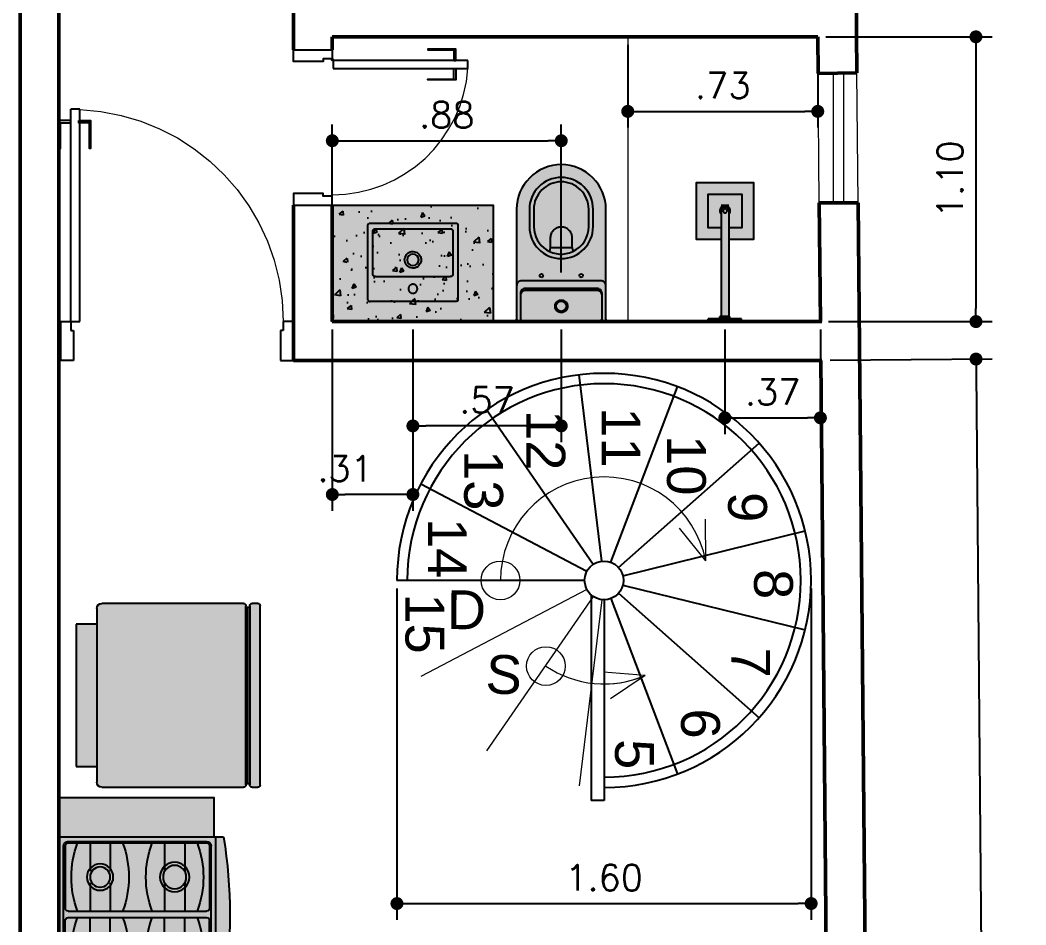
# Model space of a CAD drawing. Header units: millimetres. Extents: x -4763 to 645, y -25 to 217.
# Drawn here: x -43.322 to -39.437, y 50.9 to 54.396 of the extents above; entities that cross this region are included whole.
import ezdxf

# ---------------------------------------------------------------- set-up
doc = ezdxf.new("R2010")
doc.units = ezdxf.units.MM
doc.header["$LTSCALE"] = 0.5
doc.header["$PDMODE"] = 3
for name, pattern in [('CACHE', [0.24, 0.12, -0.12]), ('CONTINU', [0]), ('DASHED', [15, 12, -3]), ('DASHSPACE', [30, 12, -18]), ('HIDDEN', [0.375, 0.25, -0.125]), ('HIDDEN2', [4.7625, 3.175, -1.5875])]:
    doc.linetypes.add(name, pattern=pattern)
for name, color, linetype, lineweight in [('A-TRACEJADO', 251, 'HIDDEN2', 18), ('AI-Hatch equip coz', 255, 'Continuous', 0), ('AI-Hatch equip san', 255, 'Continuous', 0), ('Alvenaria-alta', 5, 'Continuous', 50), ('ARQ cota externa', 1, 'Continuous', 15), ('ARQ Esquadria 2', 2, 'Continuous', 20), ('ARQ Esquadrias 1', 1, 'Continuous', 13), ('ARQ TEXTO 01', 250, 'Continuous', 18), ('ARQ_construir - vista', 10, 'Continuous', 15), ('ARQ_linha-nivel', 1, 'Continuous', 13), ('Linha-projeção', 8, 'HIDDEN', 15)]:
    doc.layers.add(name, color=color, linetype=linetype, lineweight=lineweight)
for name, color, linetype in [('AI-Equip coz', 1, 'Continuous'), ('AI-Equip san', 1, 'Continuous'), ('AI-Hatch mob', 254, 'Continuous'), ('ARQ escada', 2, 'Continuous'), ('DETALHE', 2, 'Continuous'), ('PORTAS', 2, 'Continuous')]:
    doc.layers.add(name, color=color, linetype=linetype)
doc.styles.add('ARIAL 15', font='arial.ttf', dxfattribs={"height": 0.15})
doc.styles.add('RS50', font='romans.shx', dxfattribs={"height": 0.1})
doc.dimstyles.new('Cota 50', dxfattribs={"dimscale": 0.05, "dimtxt": 0.1, "dimasz": 1, "dimexe": 1.25, "dimexo": 0.625, "dimgap": 1, "dimtad": 1, "dimzin": 4, "dimdsep": 46, "dimtxsty": 'RS50', "dimblk": 'DOT', "dimcen": 0.1, "dimclrd": 256, "dimclre": 256, "dimclrt": 256, "dimadec": 0, "dimazin": 0, "dimtfac": 1, "dimtix": 1, "dimtmove": 0, "dimatfit": 3, "dimldrblk": 'DOT', "dimfxl": 1.25, "dimarcsym": 0})

# ---------------------------------------------------------------- blocks, each defined once
blk = doc.blocks.new('*U59')
at = {"layer": 'AI-Hatch mob', "true_color": 0xe1d8b7}
blk.add_hatch(color=254, dxfattribs=at).paths.add_polyline_path([(0, 0), (0.4486, 0), (0.4486, 0.6226), (0, 0.6226)])
at = {"layer": 'AI-Hatch mob', "true_color": 0xa79e70}
h = blk.add_hatch(dxfattribs=at)
h.set_pattern_fill('AR-CONC', color=33, scale=0.001, style=0)
h.set_pattern_definition([(50, (-0.55136, 0.02256), (0.182185, -0.01594), [0.01905, -0.20955]), (355, (-0.55136, 0.02256), (-0.035243, 0.191057), [0.01524, -0.16764]), (100.451, (-0.53618, 0.02123), (0.146943, 0.175117), [0.01619, -0.17809]), (46.184, (-0.55136, 0.07336), (0.27108, -0.042042), [0.028575, -0.314325]), (96.636, (-0.52877, 0.06986), (0.237404, 0.247426), [0.024285, -0.267135]), (351.184, (-0.55136, 0.07336), (0.237405, 0.247425), [0.02286, -0.25146]), (21, (-0.52596, 0.06066), (0.151615, -0.102266), [0.01905, -0.20955]), (326, (-0.52596, 0.06066), (0.061802, 0.184188), [0.01524, -0.16764]), (71.451, (-0.51333, 0.05214), (0.213416, 0.081923), [0.01619, -0.17809]), (37.5, (-0.55136, 0.02256), (0.0030886, 0.084555), [0, -0.165608, 0, -0.17018, 0, -0.168275]), (7.5, (-0.55136, 0.02256), (0.06682, 0.1001806), [0, -0.097028, 0, -0.161798, 0, -0.064135]), (327.5, (-0.608, 0.02256), (0.1355906, -0.0057287), [0, -0.0635, 0, -0.19812, 0, -0.26289]), (317.5, (-0.6334, 0.02256), (0.148129, 0.025426), [0, -0.08255, 0, -0.131572, 0, -0.18669])])
h.paths.add_polyline_path([(0, 0.6226), (0, 0), (0.4486, 0), (0.4486, 0.6226)])
blk.add_lwpolyline([(0, 0.6226), (0.4486, 0.6226), (0.4486, 0), (0, 0)], close=True)
blk = doc.blocks.new('P60E')
at = {"layer": 'A-TRACEJADO'}
blk.add_arc((0.035, 0.15), 0.5254, 0, 85.9337, dxfattribs=at)
at = {"layer": 'DETALHE', "color": 2}
for p, q in [((0.0414, 0.673), (0.0414, 0.1527)), ((0.0723, 0.673), (0.0414, 0.673)), ((0.0723, 0.1527), (0.0723, 0.673)), ((0.0414, 0.1527), (0.0723, 0.1527))]:
    blk.add_line(p, q, dxfattribs=at)
at = {"layer": 'DETALHE', "color": 1}
for points in [[(0.0414, 0.6271), (-0.0028, 0.6271), (-0.0028, 0.519), (0.0005, 0.519), (0.0005, 0.6191), (0.0414, 0.6191)], [(0.0723, 0.6271), (0.1165, 0.6271), (0.1165, 0.519), (0.1132, 0.519), (0.1132, 0.6191), (0.0723, 0.6191)]]:
    blk.add_lwpolyline(points, close=True, dxfattribs=at)
at = {"layer": 'DETALHE', "color": 2}
for points in [[(0, 0.15), (0.035, 0.15), (0.035, 0.115), (0.045, 0.115), (0.045, 0), (0, 0)], [(0.6, 0.15), (0.565, 0.15), (0.565, 0.115), (0.555, 0.115), (0.555, 0), (0.6, 0)]]:
    blk.add_lwpolyline(points, close=True, dxfattribs=at)
blk.add_circle((0.0383, 0.15), 0.00326, dxfattribs=at)
blk = doc.blocks.new('P80')
at = {"layer": 'DETALHE', "color": 1}
for points in [[(-0.0713, 0.9263), (-0.1155, 0.9263), (-0.1155, 0.8182), (-0.1122, 0.8182), (-0.1122, 0.9183), (-0.0713, 0.9183)], [(-0.0404, 0.9263), (0.0037, 0.9263), (0.0037, 0.8182), (0.0005, 0.8182), (0.0005, 0.9183), (-0.0404, 0.9183)]]:
    blk.add_lwpolyline(points, close=True, dxfattribs=at)
at = {"layer": 'Linha-projeção', "linetype": 'HIDDEN2'}
blk.add_arc((-0.04, 0.15), 0.82, 92.4441, 180, dxfattribs=at)
at = {"layer": 'PORTAS'}
for p, q in [((-0.075, 0.15), (-0.075, 0.97)), ((-0.075, 0.97), (-0.04, 0.97)), ((-0.04, 0.15), (-0.04, 0.97)), ((-0.9, 0.15), (-0.9, 0)), ((-0.9, 0.15), (-0.86, 0.15)), ((-0.86, 0.15), (-0.86, 0.115)), ((0, 0.15), (-0.075, 0.15)), ((0, 0.15), (-0.04, 0.15)), ((-0.04, 0.15), (-0.04, 0.115)), ((0, 0.15), (0, 0)), ((-0.86, 0.115), (-0.85, 0.115)), ((-0.85, 0.115), (-0.85, 0)), ((-0.04, 0.115), (-0.05, 0.115)), ((-0.05, 0.115), (-0.05, 0)), ((-0.85, 0), (-0.9, 0)), ((-0.05, 0), (0, 0))]:
    blk.add_line(p, q, dxfattribs=at)
blk = doc.blocks.new('BACIA CX ACOPLADA LINK CP230 - PLANTA')
at = {"layer": 'AI-Hatch equip san'}
h = blk.add_hatch(color=256, dxfattribs=at)
h.paths.add_polyline_path([(-0.1463, 0, 0.414214), (-0.1562, -0.0099), (-0.1562, -0.1021, 0.414214), (-0.1365, -0.1218), (0.1365, -0.1218, 0.414214), (0.1562, -0.1021), (0.1562, -0.0099, 0.414214), (0.1463, 0)], flags=17)
h.paths.add_polyline_path([(0, -0.035, -1), (0, -0.0833, -1)], flags=16)
h.paths.add_polyline_path([(0, -0.0394, -1), (0, -0.0789, -1)], flags=0)
h.paths.add_polyline_path([(-0.1725, -0.0099), (-0.1725, -0.4337, 0.414214), (0, -0.6062, 0.414214), (0.1725, -0.4337), (0.1725, 0), (0.1626, 0), (0.1562, 0), (0.1562, -0.0048, -0.135287), (0.1576, -0.0099), (0.1576, -0.108, -0.414214), (0.1378, -0.1277), (-0.1378, -0.1277, -0.414214), (-0.1576, -0.108), (-0.1576, -0.0099, -0.135287), (-0.1562, -0.0048), (-0.1562, 0), (-0.1626, 0, 0.414214)])
h.paths.add_polyline_path([(-0.0769, -0.1705, -1), (-0.0769, -0.1843, -1)], flags=16)
h.paths.add_polyline_path([(0.1232, -0.3667), (0.1232, -0.4337, -0.414214), (0, -0.5569, -0.414214), (-0.1232, -0.4337), (-0.1232, -0.3667, -1)], flags=16)
h.paths.add_polyline_path([(0.0448, -0.2707, -0.291349), (0.106, -0.3667), (0.106, -0.4337, -0.414214), (0, -0.5397, -0.414214), (-0.106, -0.4337), (-0.106, -0.3667, -0.548768)], flags=0)
h.paths.add_polyline_path([(-0.0422, -0.2859), (0.0422, -0.2859), (0.0422, -0.3273), (0.0415, -0.3329), (0.0398, -0.3386), (0.0376, -0.3432), (0.034, -0.349), (0.0287, -0.3546), (0.0236, -0.3584), (0.0182, -0.3613), (0.0131, -0.3632), (0.0062, -0.3649), (-0.0018, -0.3652), (-0.0083, -0.3645), (-0.0146, -0.3628), (-0.0218, -0.3595), (-0.0284, -0.3549), (-0.033, -0.3502), (-0.0367, -0.3451), (-0.04, -0.3382), (-0.0419, -0.3306), (-0.0422, -0.3248)], flags=0)
h.paths.add_polyline_path([(0.0769, -0.1705, -1), (0.0769, -0.1843, -1)], flags=16)
h.paths.add_polyline_path([(-0.0422, -0.2859), (-0.0422, -0.3248), (-0.042, -0.3286), (-0.0415, -0.3325), (-0.0405, -0.3363), (-0.0391, -0.34), (-0.0374, -0.3435), (-0.0364, -0.3452), (-0.0353, -0.3469), (-0.0342, -0.3485), (-0.0329, -0.3501), (-0.0316, -0.3516), (-0.0302, -0.3531), (-0.0299, -0.3533), (-0.0268, -0.356), (-0.0235, -0.3583), (-0.02, -0.3604), (-0.0162, -0.3621), (-0.0123, -0.3634), (-0.0103, -0.3639), (-0.0083, -0.3644), (-0.0062, -0.3647), (-0.0041, -0.365), (0, -0.3652), (0.0042, -0.365), (0.0083, -0.3644), (0.0123, -0.3634), (0.0143, -0.3628), (0.0162, -0.3621), (0.0181, -0.3613), (0.02, -0.3604), (0.0218, -0.3594), (0.0235, -0.3583), (0.0252, -0.3572), (0.0269, -0.3559), (0.0299, -0.3533), (0.0326, -0.3504), (0.0351, -0.3473), (0.0372, -0.3439), (0.0381, -0.3422), (0.039, -0.3404), (0.0397, -0.3385), (0.0404, -0.3367), (0.0409, -0.3348), (0.0414, -0.3329), (0.0417, -0.331), (0.042, -0.329), (0.0422, -0.3271), (0.0422, -0.3251), (0.0422, -0.3248), (0.0422, -0.2859)], flags=0)
for points in [[(-0.1365, -0.1218, -0.414214), (-0.1562, -0.1021), (-0.1562, -0.0099, -0.414214), (-0.1463, 0), (-0.1477, 0, 0.414214), (-0.1576, -0.0099), (-0.1576, -0.108, 0.414214), (-0.1378, -0.1277), (0.1378, -0.1277, 0.414214), (0.1576, -0.108), (0.1576, -0.0099, 0.414214), (0.1477, 0), (0.1463, 0, -0.414214), (0.1562, -0.0099), (0.1562, -0.1021, -0.414214), (0.1365, -0.1218)], [(-0.1232, -0.3667, -1), (0.1232, -0.3667), (0.1232, -0.4337, -0.414214), (0, -0.5569, -0.414214), (-0.1232, -0.4337)]]:
    blk.add_hatch(color=256, dxfattribs=at).paths.add_polyline_path(points)
h = blk.add_hatch(color=256, dxfattribs=at)
h.paths.add_polyline_path([(0, -0.0833, 1), (0, -0.035, 1)])
h.paths.add_polyline_path([(0, -0.0789, -1), (0, -0.0394, -1)], flags=16)
at = {"ltscale": 0.05}
blk.add_lwpolyline([(-0.1626, 0), (-0.1725, 0), (-0.1725, -0.0099)], dxfattribs=at)
for points in [[(0.1725, -0.0099, 0.414214), (0.1626, 0), (0.1725, 0), (0.1725, -0.4337, -0.414214), (0, -0.6062, -0.414214), (-0.1725, -0.4337), (-0.1725, -0.0099)], [(-0.1463, 0, 0.414214), (-0.1562, -0.0099), (-0.1562, -0.1021, 0.414214), (-0.1365, -0.1218), (0.1365, -0.1218, 0.414214), (0.1562, -0.1021), (0.1562, -0.0099, 0.414214), (0.1463, 0)], [(-0.1626, 0, 0.414214), (-0.1725, -0.0099)], [(0.1725, -0.138, -0.414214), (0.1528, -0.1577), (-0.1528, -0.1577, -0.414214), (-0.1725, -0.138)]]:
    blk.add_lwpolyline(points, format="xyb")
blk.add_lwpolyline([(-0.1626, 0), (0.1626, 0), (0.1562, 0), (0.1562, -0.0049)])
at = {"linetype": 'DASHED', "ltscale": 0.025}
blk.add_lwpolyline([(-0.1562, -0.0049), (-0.1562, 0), (-0.1626, 0)], dxfattribs=at)
at = {"ltscale": 0.497717}
blk.add_lwpolyline([(0.1477, 0, -0.414214), (0.1576, -0.0099), (0.1576, -0.108, -0.414214), (0.1378, -0.1277), (-0.1378, -0.1277, -0.414214), (-0.1576, -0.108), (-0.1576, -0.0099, -0.414214), (-0.1477, 0)], format="xyb", dxfattribs=at)
at = {"linetype": 'DASHED'}
blk.add_lwpolyline([(0, -0.035, 1), (0, -0.0833, 1)], format="xyb", close=True, dxfattribs=at)
for points in [[(0, -0.0394, 1), (0, -0.0789, 1)], [(-0.0769, -0.1705, 1), (-0.0769, -0.1843, 1)], [(0.0769, -0.1705, 1), (0.0769, -0.1843, 1)], [(0.0448, -0.2707, -0.291349), (0.106, -0.3667), (0.106, -0.4337, -0.414214), (0, -0.5397, -0.414214), (-0.106, -0.4337), (-0.106, -0.3667, -0.548768)]]:
    blk.add_lwpolyline(points, format="xyb", close=True)
at = {"ltscale": 0.339985}
blk.add_lwpolyline([(0.1232, -0.3667), (0.1232, -0.4337, -0.414214), (0, -0.5569, -0.414214), (-0.1232, -0.4337), (-0.1232, -0.3667, -1)], format="xyb", close=True, dxfattribs=at)
at = {"ltscale": 0.078146}
blk.add_lwpolyline([(-0.0422, -0.2859), (-0.0448, -0.2707)], dxfattribs=at)
at = {"ltscale": 0.078144}
blk.add_lwpolyline([(0.0422, -0.2859), (0.0448, -0.2707)], dxfattribs=at)
at = {"ltscale": 0.197277}
blk.add_lwpolyline([(0.0422, -0.2859), (0.0422, -0.3248), (0.0422, -0.3251), (0.0422, -0.3271), (0.042, -0.329), (0.0417, -0.331), (0.0414, -0.3329), (0.0409, -0.3348), (0.0404, -0.3367), (0.0397, -0.3385), (0.039, -0.3404), (0.0381, -0.3422), (0.0372, -0.3439), (0.0351, -0.3473), (0.0326, -0.3504), (0.0299, -0.3533), (0.0269, -0.3559), (0.0252, -0.3572), (0.0235, -0.3583), (0.0218, -0.3594), (0.02, -0.3604), (0.0181, -0.3613), (0.0162, -0.3621), (0.0143, -0.3628), (0.0123, -0.3634), (0.0083, -0.3644), (0.0042, -0.365), (0, -0.3652), (-0.0041, -0.365), (-0.0062, -0.3647), (-0.0083, -0.3644), (-0.0103, -0.3639), (-0.0123, -0.3634), (-0.0162, -0.3621), (-0.02, -0.3604), (-0.0235, -0.3583), (-0.0268, -0.356), (-0.0299, -0.3533), (-0.0302, -0.3531), (-0.0316, -0.3516), (-0.0329, -0.3501), (-0.0342, -0.3485), (-0.0353, -0.3469), (-0.0364, -0.3452), (-0.0374, -0.3435), (-0.0391, -0.34), (-0.0405, -0.3363), (-0.0415, -0.3325), (-0.042, -0.3286), (-0.0422, -0.3248), (-0.0422, -0.2859)], dxfattribs=at)
at = {"ltscale": 0.214268}
blk.add_lwpolyline([(-0.0422, -0.2859), (0.0422, -0.2859)], dxfattribs=at)
blk = doc.blocks.new('CHUVEIRO QUADRATTA 1992 C CT PL')
at = {"layer": 'AI-Hatch equip san'}
blk.add_hatch(color=256, dxfattribs=at).paths.add_polyline_path([(0.5378, 0.1109), (0.3176, 0.1109), (0.3176, -0.1093), (0.5378, -0.1093)])
at = {"layer": 'AI-Hatch equip san', "ltscale": 3}
blk.add_hatch(color=256, dxfattribs=at).paths.add_polyline_path([(0.01, -0.0205, -0.414214), (0.0115, -0.019), (0.0115, 0.019, -0.414214), (0.01, 0.0205)])
for p, q in [((0, 0.065), (0.01, 0.065)), ((0, 0.065), (0, -0.065)), ((0.01, 0.065), (0.01, -0.065)), ((0.0115, 0.019), (0.0115, -0.019)), ((0.0115, 0.019), (0.02, 0.019)), ((0.02, 0.019), (0.02, -0.019)), ((0.2698, 0.0158), (0.02, 0.0158)), ((0.4286, 0.0158), (0.2698, 0.0158)), ((0.4497, -0.0142), (0.4497, 0.0158)), ((0.0115, -0.019), (0.02, -0.019)), ((0.2698, -0.0142), (0.02, -0.0142)), ((0.4286, -0.0142), (0.2698, -0.0142)), ((0, -0.065), (0.01, -0.065))]:
    blk.add_line(p, q)
at = {"linetype": 'CONTINU'}
for points in [[(0.3176, -0.0142), (0.3176, -0.1093), (0.5378, -0.1093), (0.5378, 0.1109), (0.3176, 0.1109), (0.3176, 0.0158)], [(0.3626, -0.0142), (0.3626, -0.0642), (0.4928, -0.0642), (0.4928, 0.0659), (0.3626, 0.0659), (0.3626, 0.0158)]]:
    blk.add_lwpolyline(points, dxfattribs=at)
at = {"linetype": 'CACHE', "extrusion": (0, 0, -1)}
for points in [[(-0.4138, -0.0142, -0.188867), (-0.4277, -0.0196, -1), (-0.4277, 0.0212, -0.188867), (-0.4138, 0.0158, -0.188867)], [(-0.4168, -0.0142, -0.158247), (-0.4277, -0.0177, -1), (-0.4277, 0.0193, -0.158247), (-0.4168, 0.0158, -0.158247)], [(-0.4207, -0.0142, -0.108843), (-0.4277, -0.0157, -1), (-0.4277, 0.0173, -0.108843), (-0.4207, 0.0158, -0.108843)], [(-0.4268, -0.0142, -0.015104), (-0.4277, -0.0142, -1), (-0.4277, 0.0158, -0.015104), (-0.4268, 0.0158, -0.015104)]]:
    blk.add_lwpolyline(points, format="xyb", dxfattribs=at)
blk.add_lwpolyline([(-0.4277, 0.0086, -1), (-0.4277, -0.0069, -1)], format="xyb", close=True, dxfattribs=at)
for centre, start, end in [((0.0115, 0.0205), 180, 270), ((0.0115, -0.0205), 90, 180)]:
    blk.add_arc(centre, 0.0015, start, end)
at = {"layer": 'AI-Hatch equip san'}
for points in [[(0, 0.065), (0.01, 0.065), (0, -0.065), (0.01, -0.065)], [(0.0115, 0.019), (0.02, 0.019), (0.0115, -0.019), (0.02, -0.019)], [(0.02, 0.0158), (0.02, -0.0142), (0.3176, 0.0158), (0.3176, -0.0142)]]:
    blk.add_solid(points, dxfattribs=at)
blk = doc.blocks.new('CUBA DE APOIO RET. PEQ. L7300_p')
at = {"layer": 'AI-Hatch equip san'}
h = blk.add_hatch(color=256, dxfattribs=at)
edge = h.paths.add_edge_path()
edge.add_line((0, -0.169), (0, 0.169))
edge.add_arc((0.006, 0.169), 0.006, 90.0007, 180, ccw=False)
edge.add_line((0.006, 0.175), (0.294, 0.175))
edge.add_arc((0.294, 0.169), 0.006, -0.0006, 90, ccw=False)
edge.add_line((0.3, 0.169), (0.3, -0.169))
edge.add_arc((0.294, -0.169), 0.006, 270.0007, 360, ccw=False)
edge.add_line((0.294, -0.175), (0.006, -0.175))
edge.add_arc((0.006, -0.169), 0.006, 179.9994, 270, ccw=False)
for p, q in [((0.0951, -0.1446), (0.0951, 0.1446)), ((0.2696, 0.1549), (0.1054, 0.1549)), ((0.2799, -0.1446), (0.2799, 0.1446)), ((0.1054, -0.1549), (0.2696, -0.1549))]:
    blk.add_line(p, q)
blk.add_lwpolyline([(0, -0.169), (0, 0.169, -0.41421), (0.006, 0.175), (0.294, 0.175, -0.414217), (0.3, 0.169), (0.3, -0.169, -0.41421), (0.294, -0.175), (0.006, -0.175, -0.414217)], format="xyb", close=True)
for points in [[(0.1054, 0.1549), (0.1049, 0.1549), (0.1047, 0.1549), (0.1045, 0.1549), (0.1042, 0.1549), (0.104, 0.1548), (0.1038, 0.1548), (0.1035, 0.1548), (0.1033, 0.1547), (0.1031, 0.1547), (0.1028, 0.1546), (0.1026, 0.1546), (0.1024, 0.1545), (0.1022, 0.1545), (0.102, 0.1544), (0.1017, 0.1543), (0.1015, 0.1542), (0.1013, 0.1541), (0.1011, 0.1541), (0.1009, 0.154), (0.1007, 0.1539), (0.1004, 0.1538), (0.1002, 0.1536), (0.1, 0.1535), (0.0998, 0.1534), (0.0996, 0.1533), (0.0995, 0.1532), (0.0993, 0.153), (0.0991, 0.1529), (0.0989, 0.1527), (0.0987, 0.1526), (0.0985, 0.1524), (0.0984, 0.1523), (0.0982, 0.1521), (0.098, 0.152), (0.0979, 0.1518), (0.0977, 0.1516), (0.0976, 0.1515), (0.0974, 0.1513), (0.0973, 0.1511), (0.0971, 0.1509), (0.097, 0.1507), (0.0968, 0.1505), (0.0967, 0.1504), (0.0966, 0.1502), (0.0965, 0.15), (0.0964, 0.1498), (0.0962, 0.1496), (0.0961, 0.1493), (0.096, 0.1491), (0.0959, 0.1489), (0.0959, 0.1487), (0.0958, 0.1485), (0.0957, 0.1483), (0.0956, 0.148), (0.0955, 0.1478), (0.0955, 0.1476), (0.0954, 0.1474), (0.0954, 0.1472), (0.0953, 0.1469), (0.0953, 0.1467), (0.0952, 0.1465), (0.0952, 0.1462), (0.0952, 0.146), (0.0951, 0.1458), (0.0951, 0.1455), (0.0951, 0.1453), (0.0951, 0.1451), (0.0951, 0.1446)], [(0.2799, 0.1446), (0.2799, 0.1451), (0.2799, 0.1453), (0.2799, 0.1455), (0.2799, 0.1458), (0.2798, 0.146), (0.2798, 0.1462), (0.2798, 0.1465), (0.2797, 0.1467), (0.2797, 0.1469), (0.2796, 0.1472), (0.2796, 0.1474), (0.2795, 0.1476), (0.2795, 0.1478), (0.2794, 0.148), (0.2793, 0.1483), (0.2792, 0.1485), (0.2791, 0.1487), (0.2791, 0.1489), (0.279, 0.1491), (0.2789, 0.1493), (0.2788, 0.1496), (0.2786, 0.1498), (0.2785, 0.15), (0.2784, 0.1502), (0.2783, 0.1504), (0.2782, 0.1505), (0.278, 0.1507), (0.2779, 0.1509), (0.2777, 0.1511), (0.2776, 0.1513), (0.2774, 0.1515), (0.2773, 0.1516), (0.2771, 0.1518), (0.277, 0.152), (0.2768, 0.1521), (0.2766, 0.1523), (0.2765, 0.1524), (0.2763, 0.1526), (0.2761, 0.1527), (0.2759, 0.1529), (0.2757, 0.153), (0.2755, 0.1532), (0.2754, 0.1533), (0.2752, 0.1534), (0.275, 0.1535), (0.2748, 0.1536), (0.2746, 0.1538), (0.2743, 0.1539), (0.2741, 0.154), (0.2739, 0.1541), (0.2737, 0.1541), (0.2735, 0.1542), (0.2733, 0.1543), (0.273, 0.1544), (0.2728, 0.1545), (0.2726, 0.1545), (0.2724, 0.1546), (0.2722, 0.1546), (0.2719, 0.1547), (0.2717, 0.1547), (0.2715, 0.1548), (0.2712, 0.1548), (0.271, 0.1548), (0.2708, 0.1549), (0.2705, 0.1549), (0.2703, 0.1549), (0.2701, 0.1549), (0.2696, 0.1549)], [(0.0951, -0.1446), (0.0951, -0.1451), (0.0951, -0.1453), (0.0951, -0.1455), (0.0951, -0.1458), (0.0952, -0.146), (0.0952, -0.1462), (0.0952, -0.1465), (0.0953, -0.1467), (0.0953, -0.1469), (0.0954, -0.1472), (0.0954, -0.1474), (0.0955, -0.1476), (0.0955, -0.1478), (0.0956, -0.148), (0.0957, -0.1483), (0.0958, -0.1485), (0.0959, -0.1487), (0.0959, -0.1489), (0.096, -0.1491), (0.0961, -0.1493), (0.0962, -0.1496), (0.0964, -0.1498), (0.0965, -0.15), (0.0966, -0.1502), (0.0967, -0.1504), (0.0968, -0.1505), (0.097, -0.1507), (0.0971, -0.1509), (0.0973, -0.1511), (0.0974, -0.1513), (0.0976, -0.1515), (0.0977, -0.1516), (0.0979, -0.1518), (0.098, -0.152), (0.0982, -0.1521), (0.0984, -0.1523), (0.0985, -0.1524), (0.0987, -0.1526), (0.0989, -0.1527), (0.0991, -0.1529), (0.0993, -0.153), (0.0995, -0.1532), (0.0996, -0.1533), (0.0998, -0.1534), (0.1, -0.1535), (0.1002, -0.1536), (0.1004, -0.1538), (0.1007, -0.1539), (0.1009, -0.154), (0.1011, -0.1541), (0.1013, -0.1541), (0.1015, -0.1542), (0.1017, -0.1543), (0.102, -0.1544), (0.1022, -0.1545), (0.1024, -0.1545), (0.1026, -0.1546), (0.1028, -0.1546), (0.1031, -0.1547), (0.1033, -0.1547), (0.1035, -0.1548), (0.1038, -0.1548), (0.104, -0.1548), (0.1042, -0.1549), (0.1045, -0.1549), (0.1047, -0.1549), (0.1049, -0.1549), (0.1054, -0.1549)], [(0.2696, -0.1549), (0.2701, -0.1549), (0.2703, -0.1549), (0.2705, -0.1549), (0.2708, -0.1549), (0.271, -0.1548), (0.2712, -0.1548), (0.2715, -0.1548), (0.2717, -0.1547), (0.2719, -0.1547), (0.2722, -0.1546), (0.2724, -0.1546), (0.2726, -0.1545), (0.2728, -0.1545), (0.273, -0.1544), (0.2733, -0.1543), (0.2735, -0.1542), (0.2737, -0.1541), (0.2739, -0.1541), (0.2741, -0.154), (0.2743, -0.1539), (0.2746, -0.1538), (0.2748, -0.1536), (0.275, -0.1535), (0.2752, -0.1534), (0.2754, -0.1533), (0.2755, -0.1532), (0.2757, -0.153), (0.2759, -0.1529), (0.2761, -0.1527), (0.2763, -0.1526), (0.2765, -0.1524), (0.2766, -0.1523), (0.2768, -0.1521), (0.277, -0.152), (0.2771, -0.1518), (0.2773, -0.1516), (0.2774, -0.1515), (0.2776, -0.1513), (0.2777, -0.1511), (0.2779, -0.1509), (0.278, -0.1507), (0.2782, -0.1505), (0.2783, -0.1504), (0.2784, -0.1502), (0.2785, -0.15), (0.2786, -0.1498), (0.2788, -0.1496), (0.2789, -0.1493), (0.279, -0.1491), (0.2791, -0.1489), (0.2791, -0.1487), (0.2792, -0.1485), (0.2793, -0.1483), (0.2794, -0.148), (0.2795, -0.1478), (0.2795, -0.1476), (0.2796, -0.1474), (0.2796, -0.1472), (0.2797, -0.1469), (0.2797, -0.1467), (0.2798, -0.1465), (0.2798, -0.1462), (0.2798, -0.146), (0.2799, -0.1458), (0.2799, -0.1455), (0.2799, -0.1453), (0.2799, -0.1451), (0.2799, -0.1446)]]:
    blk.add_lwpolyline(points)
at = {"linetype": 'DASHSPACE'}
blk.add_circle((0.048, 0), 0.0175, dxfattribs=at)
blk.add_circle((0.16, 0), 0.0225)
for start, end in [(151.3523, 309.8043), (116.5639, 151.3544), (50.1947, 116.5643), (331.3526, 50.1937), (309.804, 331.3574)]:
    blk.add_arc((0.16, 0), 0.032, start, end)
blk = doc.blocks.new('REFRIGERADOR LUM G 0.710X0.711')
at = {"layer": 'AI-Hatch equip coz', "ltscale": 3}
h = blk.add_hatch(color=255, dxfattribs=at)
h.paths.add_polyline_path([(0.275, 0), (-0.275, 0), (-0.275, -0.08), (0.275, -0.08)])
h.paths.add_polyline_path([(0.355, -0.1, 0.414214), (0.335, -0.08), (-0.335, -0.08, 0.414214), (-0.355, -0.1), (-0.355, -0.647, 0.414214), (-0.346, -0.656), (0.346, -0.656, 0.414214), (0.355, -0.647)])
h.paths.add_polyline_path([(0.355, -0.68, 0.414214), (0.346, -0.671), (-0.346, -0.671, 0.414214), (-0.355, -0.68), (-0.355, -0.702, 0.414214), (-0.346, -0.711), (0.346, -0.711, 0.414214), (0.355, -0.702)])
h.paths.add_polyline_path([(0.34, -0.6632), (-0.34, -0.6632), (-0.34, -0.671), (0.34, -0.671)])
h.paths.add_polyline_path([(0.34, -0.656), (-0.34, -0.656), (-0.34, -0.6632), (0.34, -0.6632)])
for p, q in [((-0.275, 0), (0.275, 0)), ((-0.275, -0.08), (-0.275, 0)), ((0.275, 0), (0.275, -0.08)), ((-0.355, -0.647), (-0.355, -0.1)), ((-0.335, -0.08), (0.335, -0.08)), ((0.355, -0.1), (0.355, -0.647)), ((0.346, -0.656), (-0.346, -0.656)), ((-0.34, -0.671), (-0.34, -0.656)), ((0.34, -0.656), (0.34, -0.671)), ((-0.355, -0.702), (-0.355, -0.68)), ((-0.346, -0.671), (0.346, -0.671)), ((0.34, -0.6632), (-0.34, -0.6632)), ((0.355, -0.68), (0.355, -0.702)), ((0.346, -0.711), (-0.346, -0.711))]:
    blk.add_line(p, q)
for centre, radius, start, end in [((-0.335, -0.1), 0.02, 90, 180), ((0.335, -0.1), 0.02, 360, 90), ((-0.346, -0.647), 0.009, 180, 270), ((0.346, -0.647), 0.009, 270, 0), ((-0.346, -0.68), 0.009, 90, 180), ((0.346, -0.68), 0.009, 0, 90), ((-0.346, -0.702), 0.009, 180, 270), ((0.346, -0.702), 0.009, 270, 0)]:
    blk.add_arc(centre, radius, start, end)
blk = doc.blocks.new('Fogão 03')
at = {"layer": 'AI-Hatch equip coz', "lineweight": 0}
for points in [[(0.156, 0.159), (-0.444, 0.159), (-0.444, -0.447), (0.156, -0.447)], [(0.156, -0.447), (-0.444, -0.447), (-0.444, -0.477, 0.08), (0.156, -0.477)]]:
    blk.add_hatch(color=255, dxfattribs=at).paths.add_polyline_path(points)
for p, q in [((0.156, 0.159), (-0.444, 0.159)), ((-0.444, 0.159), (-0.444, -0.477)), ((0.156, 0.159), (0.156, -0.477)), ((-0.426, 0.123), (-0.426, -0.411)), ((-0.42, 0.123), (-0.42, -0.411)), ((0.12, 0.141), (-0.408, 0.141)), ((-0.408, 0.135), (-0.168, 0.135)), ((-0.156, 0.123), (-0.156, -0.411)), ((-0.132, 0.123), (-0.132, -0.411)), ((0.12, 0.135), (-0.12, 0.135)), ((0.132, 0.123), (0.132, -0.411)), ((0.138, 0.123), (0.138, -0.411)), ((-0.42, 0.039), (-0.3104, 0.039)), ((-0.2655, 0.039), (-0.156, 0.039)), ((-0.0224, 0.039), (-0.132, 0.039)), ((0.132, 0.039), (0.0224, 0.039)), ((-0.42, -0.039), (-0.3104, -0.039)), ((-0.2655, -0.039), (-0.156, -0.039)), ((-0.0224, -0.039), (-0.132, -0.039)), ((0.132, -0.039), (0.0224, -0.039)), ((-0.42, -0.249), (-0.3104, -0.249)), ((-0.2655, -0.249), (-0.156, -0.249)), ((-0.0224, -0.249), (-0.132, -0.249)), ((0.132, -0.249), (0.0224, -0.249)), ((-0.42, -0.327), (-0.3104, -0.327)), ((-0.2655, -0.327), (-0.156, -0.327)), ((-0.0224, -0.327), (-0.132, -0.327)), ((0.132, -0.327), (0.0224, -0.327)), ((-0.408, -0.423), (-0.168, -0.423)), ((0.12, -0.423), (-0.12, -0.423)), ((0.156, -0.447), (-0.444, -0.447)), ((0.12, -0.429), (-0.408, -0.429))]:
    blk.add_line(p, q)
for centre, radius in [((-0.288, 0), 0.051), ((-0.288, 0), 0.039), ((0, 0), 0.051), ((0, 0), 0.039), ((-0.288, -0.288), 0.057), ((-0.288, -0.288), 0.045), ((0, -0.288), 0.051), ((0, -0.288), 0.039)]:
    blk.add_circle(centre, radius)
for centre, radius, start, end in [((-0.408, 0.123), 0.018, 89.9994, 180), ((-0.408, 0.123), 0.012, 90, 180), ((-0.168, 0.123), 0.012, 0, 90), ((-0.12, 0.123), 0.012, 90, 180), ((0.12, 0.123), 0.018, 0, 90), ((0.12, 0.123), 0.012, 0, 90), ((-0.288, -0.264), 0.375, 69.3903, 110.6097), ((0, -0.264), 0.375, 69.3903, 110.6097), ((-0.288, 0.264), 0.375, 249.3903, 290.6097), ((0, 0.264), 0.375, 249.3903, 290.6097), ((-0.288, -0.552), 0.375, 69.3903, 110.6097), ((0, -0.552), 0.375, 69.3903, 110.6097), ((-0.288, -0.024), 0.375, 249.3903, 290.6097), ((0, -0.024), 0.375, 249.3903, 290.6097), ((-0.408, -0.411), 0.018, 180, 270), ((-0.408, -0.411), 0.012, 180, 270), ((-0.168, -0.411), 0.012, 269.9991, 0), ((-0.12, -0.411), 0.012, 180, 270.0011), ((0.12, -0.411), 0.018, 270, 0), ((0.12, -0.411), 0.012, 270, 0), ((-0.144, 1.386), 1.887, 260.8522, 279.1478)]:
    blk.add_arc(centre, radius, start, end)
blk = doc.blocks.new('_Dot')
at = {"color": 0, "linetype": 'ByBlock', "lineweight": -2}
blk.add_line((-0.5, 0), (-1, 0), dxfattribs=at)
at = {"color": 0, "linetype": 'ByBlock', "const_width": 0.5}
blk.add_lwpolyline([(-0.25, 0, 1), (0.25, 0, 1)], format="xyb", close=True, dxfattribs=at)
blk = doc.blocks.new('*D73')
at = {"layer": 'ARQ cota externa', "lineweight": -2, "transparency": 16777216}
for p, q in [((-40.2101, 54.331), (-39.5678, 54.331)), ((-39.6303, 54.281), (-39.6303, 53.281)), ((-40.1998, 53.231), (-39.5678, 53.231))]:
    blk.add_line(p, q, dxfattribs=at)
at = {"layer": 'DEFPOINTS', "color": 0, "transparency": 16777216}
for p in [(-40.2413, 54.331), (-40.2311, 53.231), (-39.6303, 53.231)]:
    blk.add_point(p, dxfattribs=at)
at = {"layer": 'ARQ cota externa', "lineweight": -2, "transparency": 16777216, "xscale": 0.05, "yscale": 0.05, "zscale": 0.05}
for p, rotation in [((-39.6303, 54.331), 90), ((-39.6303, 53.231), 270)]:
    blk.add_blockref('_Dot', p, dxfattribs=dict(at, rotation=rotation))
at = {"layer": 'ARQ cota externa', "transparency": 16777216, "insert": (-39.7303, 53.781), "char_height": 0.1, "attachment_point": 5, "rotation": 90, "style": 'RS50'}
blk.add_mtext('1.10', dxfattribs=at)
blk = doc.blocks.new('*U33')
at = {"layer": 'AI-Hatch mob', "true_color": 0xede8c4}
blk.add_hatch(color=254, dxfattribs=at).paths.add_polyline_path([(0, 0.15), (0, 0), (0.6, 0), (0.6, 0.15)])
blk.add_lwpolyline([(0, 0.15), (0, 0), (0.6, 0), (0.6, 0.15)], close=True)
blk = doc.blocks.new('*D78')
at = {"layer": 'ARQ cota externa', "lineweight": -2, "transparency": 16777216}
for p, q in [((-41.8668, 52.1998), (-41.8668, 50.9202)), ((-40.2668, 52.1998), (-40.2668, 50.9202)), ((-41.8168, 50.9827), (-40.3168, 50.9827))]:
    blk.add_line(p, q, dxfattribs=at)
at = {"layer": 'DEFPOINTS', "color": 0, "transparency": 16777216}
for p in [(-41.8668, 52.231), (-40.2668, 52.231), (-40.2668, 50.9827)]:
    blk.add_point(p, dxfattribs=at)
at = {"layer": 'ARQ cota externa', "lineweight": -2, "transparency": 16777216, "xscale": 0.05, "yscale": 0.05, "zscale": 0.05, "rotation": 180}
blk.add_blockref('_Dot', (-41.8668, 50.9827), dxfattribs=at)
at = {"layer": 'ARQ cota externa', "lineweight": -2, "transparency": 16777216, "xscale": 0.05, "yscale": 0.05, "zscale": 0.05}
blk.add_blockref('_Dot', (-40.2668, 50.9827), dxfattribs=at)
at = {"layer": 'ARQ cota externa', "transparency": 16777216, "insert": (-41.0668, 51.0827), "char_height": 0.1, "attachment_point": 5, "style": 'RS50'}
blk.add_mtext('1.60', dxfattribs=at)
blk = doc.blocks.new('*D79')
at = {"layer": 'ARQ cota externa', "lineweight": -2, "transparency": 16777216}
for p, q in [((-40.194, 53.0813), (-39.5674, 53.0867)), ((-39.6294, 53.0361), (-39.5788, 47.1461)), ((-40.1425, 47.0913), (-39.5159, 47.0967))]:
    blk.add_line(p, q, dxfattribs=at)
at = {"layer": 'DEFPOINTS', "color": 0, "transparency": 16777216}
for p in [(-40.2252, 53.081), (-40.1737, 47.091), (-39.5784, 47.0961)]:
    blk.add_point(p, dxfattribs=at)
at = {"layer": 'ARQ cota externa', "lineweight": -2, "transparency": 16777216, "xscale": 0.05, "yscale": 0.05, "zscale": 0.05}
for p, rotation in [((-39.6299, 53.0861), 90.49248851428813), ((-39.5784, 47.0961), 270.4924885142881)]:
    blk.add_blockref('_Dot', p, dxfattribs=dict(at, rotation=rotation))
at = {"layer": 'ARQ cota externa', "transparency": 16777216, "insert": (-39.5041, 50.092), "char_height": 0.1, "attachment_point": 5, "rotation": 270.4925, "style": 'RS50'}
blk.add_mtext('5.99', dxfattribs=at)
blk = doc.blocks.new('*D97')
at = {"layer": 'ARQ cota externa', "lineweight": -2, "transparency": 16777216}
for p, q in [((-40.9752, 54.2998), (-40.9752, 53.9805)), ((-40.2413, 54.2998), (-40.2413, 53.9805)), ((-40.9252, 54.043), (-40.2913, 54.043))]:
    blk.add_line(p, q, dxfattribs=at)
at = {"layer": 'DEFPOINTS', "color": 0, "transparency": 16777216}
for p in [(-40.9752, 54.331), (-40.2413, 54.331), (-40.2413, 54.043)]:
    blk.add_point(p, dxfattribs=at)
at = {"layer": 'ARQ cota externa', "lineweight": -2, "transparency": 16777216, "xscale": 0.05, "yscale": 0.05, "zscale": 0.05, "rotation": 180}
blk.add_blockref('_Dot', (-40.9752, 54.043), dxfattribs=at)
at = {"layer": 'ARQ cota externa', "lineweight": -2, "transparency": 16777216, "xscale": 0.05, "yscale": 0.05, "zscale": 0.05}
blk.add_blockref('_Dot', (-40.2413, 54.043), dxfattribs=at)
at = {"layer": 'ARQ cota externa', "transparency": 16777216, "insert": (-40.6083, 54.143), "char_height": 0.1, "attachment_point": 5, "style": 'RS50'}
blk.add_mtext('.73', dxfattribs=at)
blk = doc.blocks.new('*D98')
at = {"layer": 'ARQ cota externa', "lineweight": -2, "transparency": 16777216}
for p, q in [((-41.8052, 53.1998), (-41.8052, 52.7655)), ((-41.2321, 53.1998), (-41.2321, 52.7655)), ((-41.2821, 52.828), (-41.7552, 52.828))]:
    blk.add_line(p, q, dxfattribs=at)
at = {"layer": 'DEFPOINTS', "color": 0, "transparency": 16777216}
for p in [(-41.8052, 53.231), (-41.2321, 53.231), (-41.8052, 52.828)]:
    blk.add_point(p, dxfattribs=at)
at = {"layer": 'ARQ cota externa', "lineweight": -2, "transparency": 16777216, "xscale": 0.05, "yscale": 0.05, "zscale": 0.05, "rotation": 180}
blk.add_blockref('_Dot', (-41.8052, 52.828), dxfattribs=at)
at = {"layer": 'ARQ cota externa', "lineweight": -2, "transparency": 16777216, "xscale": 0.05, "yscale": 0.05, "zscale": 0.05}
blk.add_blockref('_Dot', (-41.2321, 52.828), dxfattribs=at)
at = {"layer": 'ARQ cota externa', "transparency": 16777216, "insert": (-41.5186, 52.928), "char_height": 0.1, "attachment_point": 5, "style": 'RS50'}
blk.add_mtext('.57', dxfattribs=at)
blk = doc.blocks.new('*D99')
at = {"layer": 'ARQ cota externa', "lineweight": -2, "transparency": 16777216}
for p, q in [((-42.1165, 53.1998), (-42.1165, 52.5004)), ((-41.8052, 53.1998), (-41.8052, 52.5004)), ((-41.8552, 52.5629), (-42.0665, 52.5629))]:
    blk.add_line(p, q, dxfattribs=at)
at = {"layer": 'DEFPOINTS', "color": 0, "transparency": 16777216}
for p in [(-42.1165, 53.231), (-41.8052, 53.231), (-42.1165, 52.5629)]:
    blk.add_point(p, dxfattribs=at)
at = {"layer": 'ARQ cota externa', "lineweight": -2, "transparency": 16777216, "xscale": 0.05, "yscale": 0.05, "zscale": 0.05, "rotation": 180}
blk.add_blockref('_Dot', (-42.1165, 52.5629), dxfattribs=at)
at = {"layer": 'ARQ cota externa', "lineweight": -2, "transparency": 16777216, "xscale": 0.05, "yscale": 0.05, "zscale": 0.05}
blk.add_blockref('_Dot', (-41.8052, 52.5629), dxfattribs=at)
at = {"layer": 'ARQ cota externa', "transparency": 16777216, "insert": (-42.067, 52.6629), "char_height": 0.1, "attachment_point": 5, "style": 'RS50'}
blk.add_mtext('.31', dxfattribs=at)
blk = doc.blocks.new('*D100')
at = {"layer": 'ARQ cota externa', "lineweight": -2, "transparency": 16777216}
for p, q in [((-42.1165, 53.7109), (-42.1165, 53.992)), ((-41.2321, 53.42), (-41.2321, 53.992)), ((-42.0665, 53.9295), (-41.2821, 53.9295))]:
    blk.add_line(p, q, dxfattribs=at)
at = {"layer": 'DEFPOINTS', "color": 0, "transparency": 16777216}
for p in [(-41.2321, 53.9295), (-42.1165, 53.6797), (-41.2321, 53.3887)]:
    blk.add_point(p, dxfattribs=at)
at = {"layer": 'ARQ cota externa', "lineweight": -2, "transparency": 16777216, "xscale": 0.05, "yscale": 0.05, "zscale": 0.05, "rotation": 180}
blk.add_blockref('_Dot', (-42.1165, 53.9295), dxfattribs=at)
at = {"layer": 'ARQ cota externa', "lineweight": -2, "transparency": 16777216, "xscale": 0.05, "yscale": 0.05, "zscale": 0.05}
blk.add_blockref('_Dot', (-41.2321, 53.9295), dxfattribs=at)
at = {"layer": 'ARQ cota externa', "transparency": 16777216, "insert": (-41.6743, 54.0295), "char_height": 0.1, "attachment_point": 5, "style": 'RS50'}
blk.add_mtext('.88', dxfattribs=at)
blk = doc.blocks.new('*D132')
at = {"layer": 'ARQ cota externa', "lineweight": -2, "transparency": 16777216}
for p, q in [((-40.6002, 53.1998), (-40.6002, 52.7965)), ((-40.2311, 53.1998), (-40.2311, 52.7965)), ((-40.5502, 52.859), (-40.2811, 52.859))]:
    blk.add_line(p, q, dxfattribs=at)
at = {"layer": 'DEFPOINTS', "color": 0, "transparency": 16777216}
for p in [(-40.6002, 53.231), (-40.2311, 53.231), (-40.2311, 52.859)]:
    blk.add_point(p, dxfattribs=at)
at = {"layer": 'ARQ cota externa', "lineweight": -2, "transparency": 16777216, "xscale": 0.05, "yscale": 0.05, "zscale": 0.05, "rotation": 180}
blk.add_blockref('_Dot', (-40.6002, 52.859), dxfattribs=at)
at = {"layer": 'ARQ cota externa', "lineweight": -2, "transparency": 16777216, "xscale": 0.05, "yscale": 0.05, "zscale": 0.05}
blk.add_blockref('_Dot', (-40.2311, 52.859), dxfattribs=at)
at = {"layer": 'ARQ cota externa', "transparency": 16777216, "insert": (-40.4156, 52.959), "char_height": 0.1, "attachment_point": 5, "style": 'RS50'}
blk.add_mtext('.37', dxfattribs=at)

msp = doc.modelspace()

# ---------------------------------------------------------------- linework, layer by layer
at = {"layer": 'A-TRACEJADO'}
for p, q in [((-41.13317, 52.19616), (-41.77513, 51.85924)), ((-41.10937, 52.16929), (-41.52121, 51.57263)), ((-41.0758, 52.15656), (-41.16319, 51.43685))]:
    msp.add_line(p, q, dxfattribs=at)
at = {"layer": 'Alvenaria-alta'}
for p, q in [((-43.32233, 50.34101), (-43.32233, 56.73101)), ((-43.17233, 50.49101), (-43.17233, 56.73101)), ((-40.09001, 54.19128), (-40.11372, 56.73101)), ((-42.26645, 54.28101), (-42.26645, 54.48101)), ((-40.24132, 54.33101), (-42.11645, 54.33101)), ((-42.11645, 54.28101), (-42.11645, 54.33101)), ((-40.24, 54.18988), (-40.24132, 54.33101)), ((-40.24, 54.18988), (-40.09001, 54.19128)), ((-42.26645, 53.08101), (-42.26645, 53.68101)), ((-42.11645, 53.23101), (-42.11645, 53.68101)), ((-40.23534, 53.6899), (-40.08533, 53.6899)), ((-40.23105, 53.23101), (-40.23534, 53.6899)), ((-40.02232, 46.94101), (-40.08533, 53.6899)), ((-40.22522, 53.23101), (-42.11645, 53.23101)), ((-43.17233, 50.49101), (-43.17233, 53.08101)), ((-40.22522, 53.08101), (-42.26645, 53.08101)), ((-40.22457, 52.53673), (-40.22965, 53.08101)), ((-40.17373, 47.09101), (-40.22457, 52.53673))]:
    msp.add_line(p, q, dxfattribs=at)
at = {"layer": 'ARQ escada'}
for p, q in [((-41.0758, 52.30547), (-41.16319, 53.02518)), ((-41.04017, 52.30114), (-40.78308, 52.97903)), ((-41.10937, 52.29274), (-41.52121, 52.8894)), ((-41.01062, 52.28075), (-40.46795, 52.76151)), ((-41.13317, 52.26587), (-41.77513, 52.60279)), ((-40.99394, 52.24896), (-40.29001, 52.42247)), ((-41.14176, 52.23101), (-41.86676, 52.23101)), ((-41.11676, 52.17511), (-41.11676, 51.38101)), ((-41.01062, 52.18128), (-40.46795, 51.70052)), ((-40.99394, 52.21307), (-40.29001, 52.03956)), ((-41.06676, 52.15601), (-41.06676, 51.43101)), ((-41.04017, 52.16089), (-40.78308, 51.483)), ((-41.06676, 51.43101), (-41.06676, 51.38101)), ((-41.06676, 51.38101), (-41.11676, 51.38101))]:
    msp.add_line(p, q, dxfattribs=at)
msp.add_circle((-41.06676, 52.23101), 0.075, dxfattribs=at)
for radius in [0.8, 0.76]:
    msp.add_arc((-41.06676, 52.23101), radius, 270, 180, dxfattribs=at)
at = {"layer": 'ARQ Esquadria 2'}
for p, q in [((-40.23534, 53.6899), (-40.24, 54.18988)), ((-40.18033, 53.6899), (-40.18033, 54.19062)), ((-40.14033, 53.6899), (-40.14033, 54.19062)), ((-40.08533, 53.6899), (-40.09001, 54.19128))]:
    msp.add_line(p, q, dxfattribs=at)
at = {"layer": 'ARQ Esquadrias 1'}
msp.add_line((-40.97522, 54.33101), (-40.97522, 53.23101), dxfattribs=at)
at = {"layer": 'ARQ_construir - vista'}
for start, end in [(10.83304, 180), (235.83304, 293.35844), (270, 293.35844)]:
    msp.add_arc((-41.06676, 52.23101), 0.4, start, end, dxfattribs=at)
at = {"layer": 'ARQ_linha-nivel'}
for p, q in [((-40.67389, 52.30619), (-40.67506, 52.46789)), ((-40.67389, 52.30619), (-40.77511, 52.43229)), ((-40.90817, 51.8638), (-41.0694, 51.87606)), ((-40.90817, 51.8638), (-41.04224, 51.77341))]:
    msp.add_line(p, q, dxfattribs=at)
for centre in [(-41.46676, 52.23101), (-41.29141, 51.90005)]:
    msp.add_circle(centre, 0.075, dxfattribs=at)

# ---------------------------------------------------------------- block references
at = {"xscale": -1, "rotation": 90}
msp.add_blockref('*U59', (-41.49389, 53.67965), dxfattribs=at)
msp.add_blockref('*U33', (-43.17233, 51.24101))
at = {"layer": 'AI-Equip coz', "xscale": -1, "rotation": 90}
for name, p in [('REFRIGERADOR LUM G 0.710X0.711', (-43.10618, 51.787)), ('Fogão 03', (-43.01333, 50.79701))]:
    msp.add_blockref(name, p, dxfattribs=at)
at = {"layer": 'AI-Equip san', "xscale": -1}
for name, p, rotation in [('BACIA CX ACOPLADA LINK CP230 - PLANTA', (-41.23209, 53.23101), 180), ('CHUVEIRO QUADRATTA 1992 C CT PL', (-40.60022, 53.23101), 270), ('CUBA DE APOIO RET. PEQ. L7300_p', (-41.80517, 53.30952), 270.0000000000001)]:
    msp.add_blockref(name, p, dxfattribs=dict(at, rotation=rotation))
at = {"layer": 'ARQ Esquadria 2', "xscale": -1}
msp.add_blockref('P80', (-43.16645, 53.08101), dxfattribs=at)
at = {"layer": 'ARQ Esquadrias 1', "rotation": 270}
msp.add_blockref('P60E', (-42.26645, 54.28101), dxfattribs=at)

# ---------------------------------------------------------------- texts
at = {"layer": 'ARQ TEXTO 01', "char_height": 0.15, "style": 'ARIAL 15'}
for s, width, gutter_width, insert, attachment_point, rotation in [('11', 0.2179462, 0.75, (-40.92602, 52.89979), 1, 270), ('12', 0.2179462, 0.75, (-41.21668, 52.88926), 1, 270), ('10', 0.2179462, 0.75, (-40.67352, 52.79229), 1, 270), ('13', 0.2179462, 0.75, (-41.45689, 52.73444), 1, 270), ('9', 0.2179462, 0.75, (-40.43736, 52.57222), 1, 270), ('14', 0.2179462, 0.75, (-41.59691, 52.47198), 1, 270), ('8', 0.2179462, 0.75, (-40.33722, 52.27481), 1, 270), ('D', 0.1569565, 1.5, (-41.52311, 52.04178), 9, 359.50629), ('15', 0.2179462, 0.75, (-41.68399, 52.18091), 1, 270), ('S', 0.1569565, 1.5, (-41.38736, 51.78717), 9, 357.21128), ('7', 0.2179462, 0.75, (-40.42513, 51.97189), 1, 270), ('6', 0.2179462, 0.75, (-40.61929, 51.73621), 1, 270), ('5', 0.2179462, 0.75, (-40.87431, 51.61794), 1, 270)]:
    msp.add_mtext_dynamic_manual_height_columns(s, width=width, gutter_width=gutter_width, heights=[0], dxfattribs=dict(at, insert=insert, attachment_point=attachment_point, rotation=rotation))

# ---------------------------------------------------------------- dimensions: what is measured, and where the dimension line sits
at = {"layer": 'ARQ cota externa'}
dim = msp.add_linear_dim(base=(-39.63026, 53.23101), p1=(-40.24132, 54.33101), p2=(-40.23105, 53.23101), angle=90, dimstyle='Cota 50', dxfattribs=at)
dim.commit()
dim.dimension.update_dxf_attribs({"geometry": '*D73', "text_midpoint": (-39.73026, 53.78101)})
for base, p1, p2, picture, middle in [((-40.24132, 54.04305), (-40.97522, 54.33101), (-40.24132, 54.33101), '*D97', (-40.60827, 54.14305)), ((-41.23209, 53.92948), (-42.11645, 53.67965), (-41.23209, 53.38873), '*D100', (-41.67427, 54.02948)), ((-41.80517, 52.82796), (-41.23209, 53.23101), (-41.80517, 53.23101), '*D98', (-41.51863, 52.92796)), ((-40.23105, 52.85895), (-40.60022, 53.23101), (-40.23105, 53.23101), '*D132', (-40.41563, 52.95895)), ((-40.26676, 50.98267), (-41.86676, 52.23101), (-40.26676, 52.23101), '*D78', (-41.06676, 51.08267))]:
    dim = msp.add_linear_dim(base=base, p1=p1, p2=p2, dimstyle='Cota 50', dxfattribs=at)
    dim.commit()
    dim.dimension.update_dxf_attribs({"geometry": picture, "text_midpoint": middle})
dim = msp.add_linear_dim(base=(-42.11645, 52.56288), p1=(-41.80517, 53.23101), p2=(-42.11645, 53.23101), dimstyle='Cota 50', dxfattribs=at)
dim.commit()
dim.dimension.update_dxf_attribs({"geometry": '*D99', "text_midpoint": (-42.06703, 52.56288), "dimtype": 160})
dim = msp.add_aligned_dim(p1=(-40.22522, 53.08101), p2=(-40.17373, 47.09101), distance=0.59536, dimstyle='Cota 50', dxfattribs=at)
dim.commit()
dim.dimension.update_dxf_attribs({"geometry": '*D79', "text_midpoint": (-39.50413, 50.09199)})

doc.saveas('drawing.dxf')
